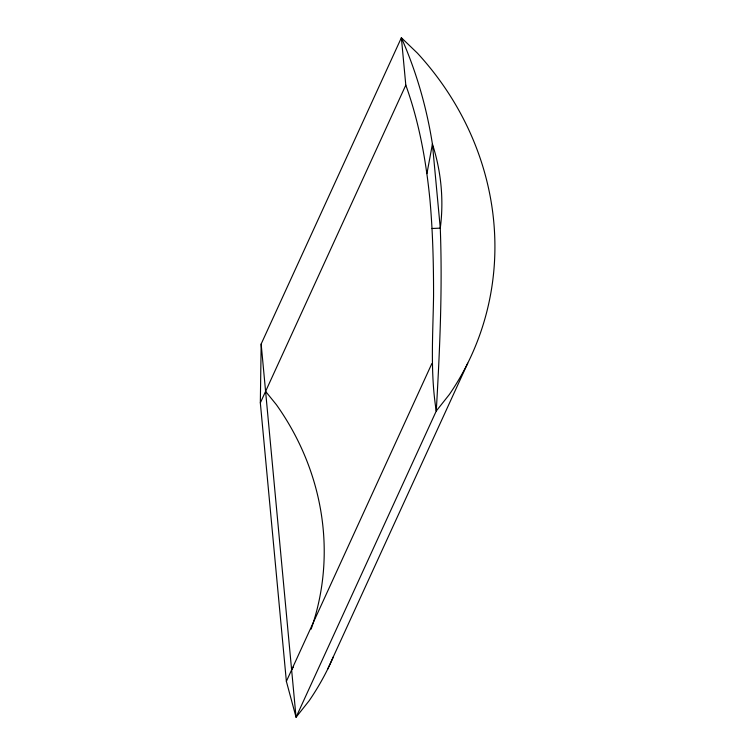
<?xml version="1.0" encoding="UTF-8"?>
<svg xmlns="http://www.w3.org/2000/svg" width="755" height="755" viewBox="0 0 755 755"><rect width="100%" height="100%" fill="white"/><g stroke="black" fill="none" stroke-linecap="round" stroke-linejoin="round"><path stroke-width="1.13" d="M260.333 402.868L261.164 344.006L401.377 37.75L417.449 53.18A296.413 277.094 24.6 0 1 449.357 394.488L436.267 410.994L296.054 717.25L286.371 681.359L260.333 402.868L405.803 85.126L401.377 37.75C416.354 71.602 426.669 107.493 432.417 144.054L440.278 228.133C442.562 289.099 439.797 350.131 436.267 410.994C430.123 372.866 432.974 334.503 433.559 296.12C433.606 264.061 432.813 231.983 429.963 200.028C426.122 161.023 419.148 122.074 405.803 85.126M426.934 173.622L432.417 144.054C441.128 170.998 443.987 200.037 440.278 228.133L432.058 228.491M286.371 681.359L431.841 363.617M327.519 669.468L467.732 363.212M291.628 669.874L293.393 666.873M265.59 391.383L276.377 404.689A265.59 248.282 24.6 0 1 311.117 629.132M261.164 344.006L296.054 717.25L309.154 700.744A296.413 277.094 24.6 0 0 333.417 656.737"/></g></svg>
